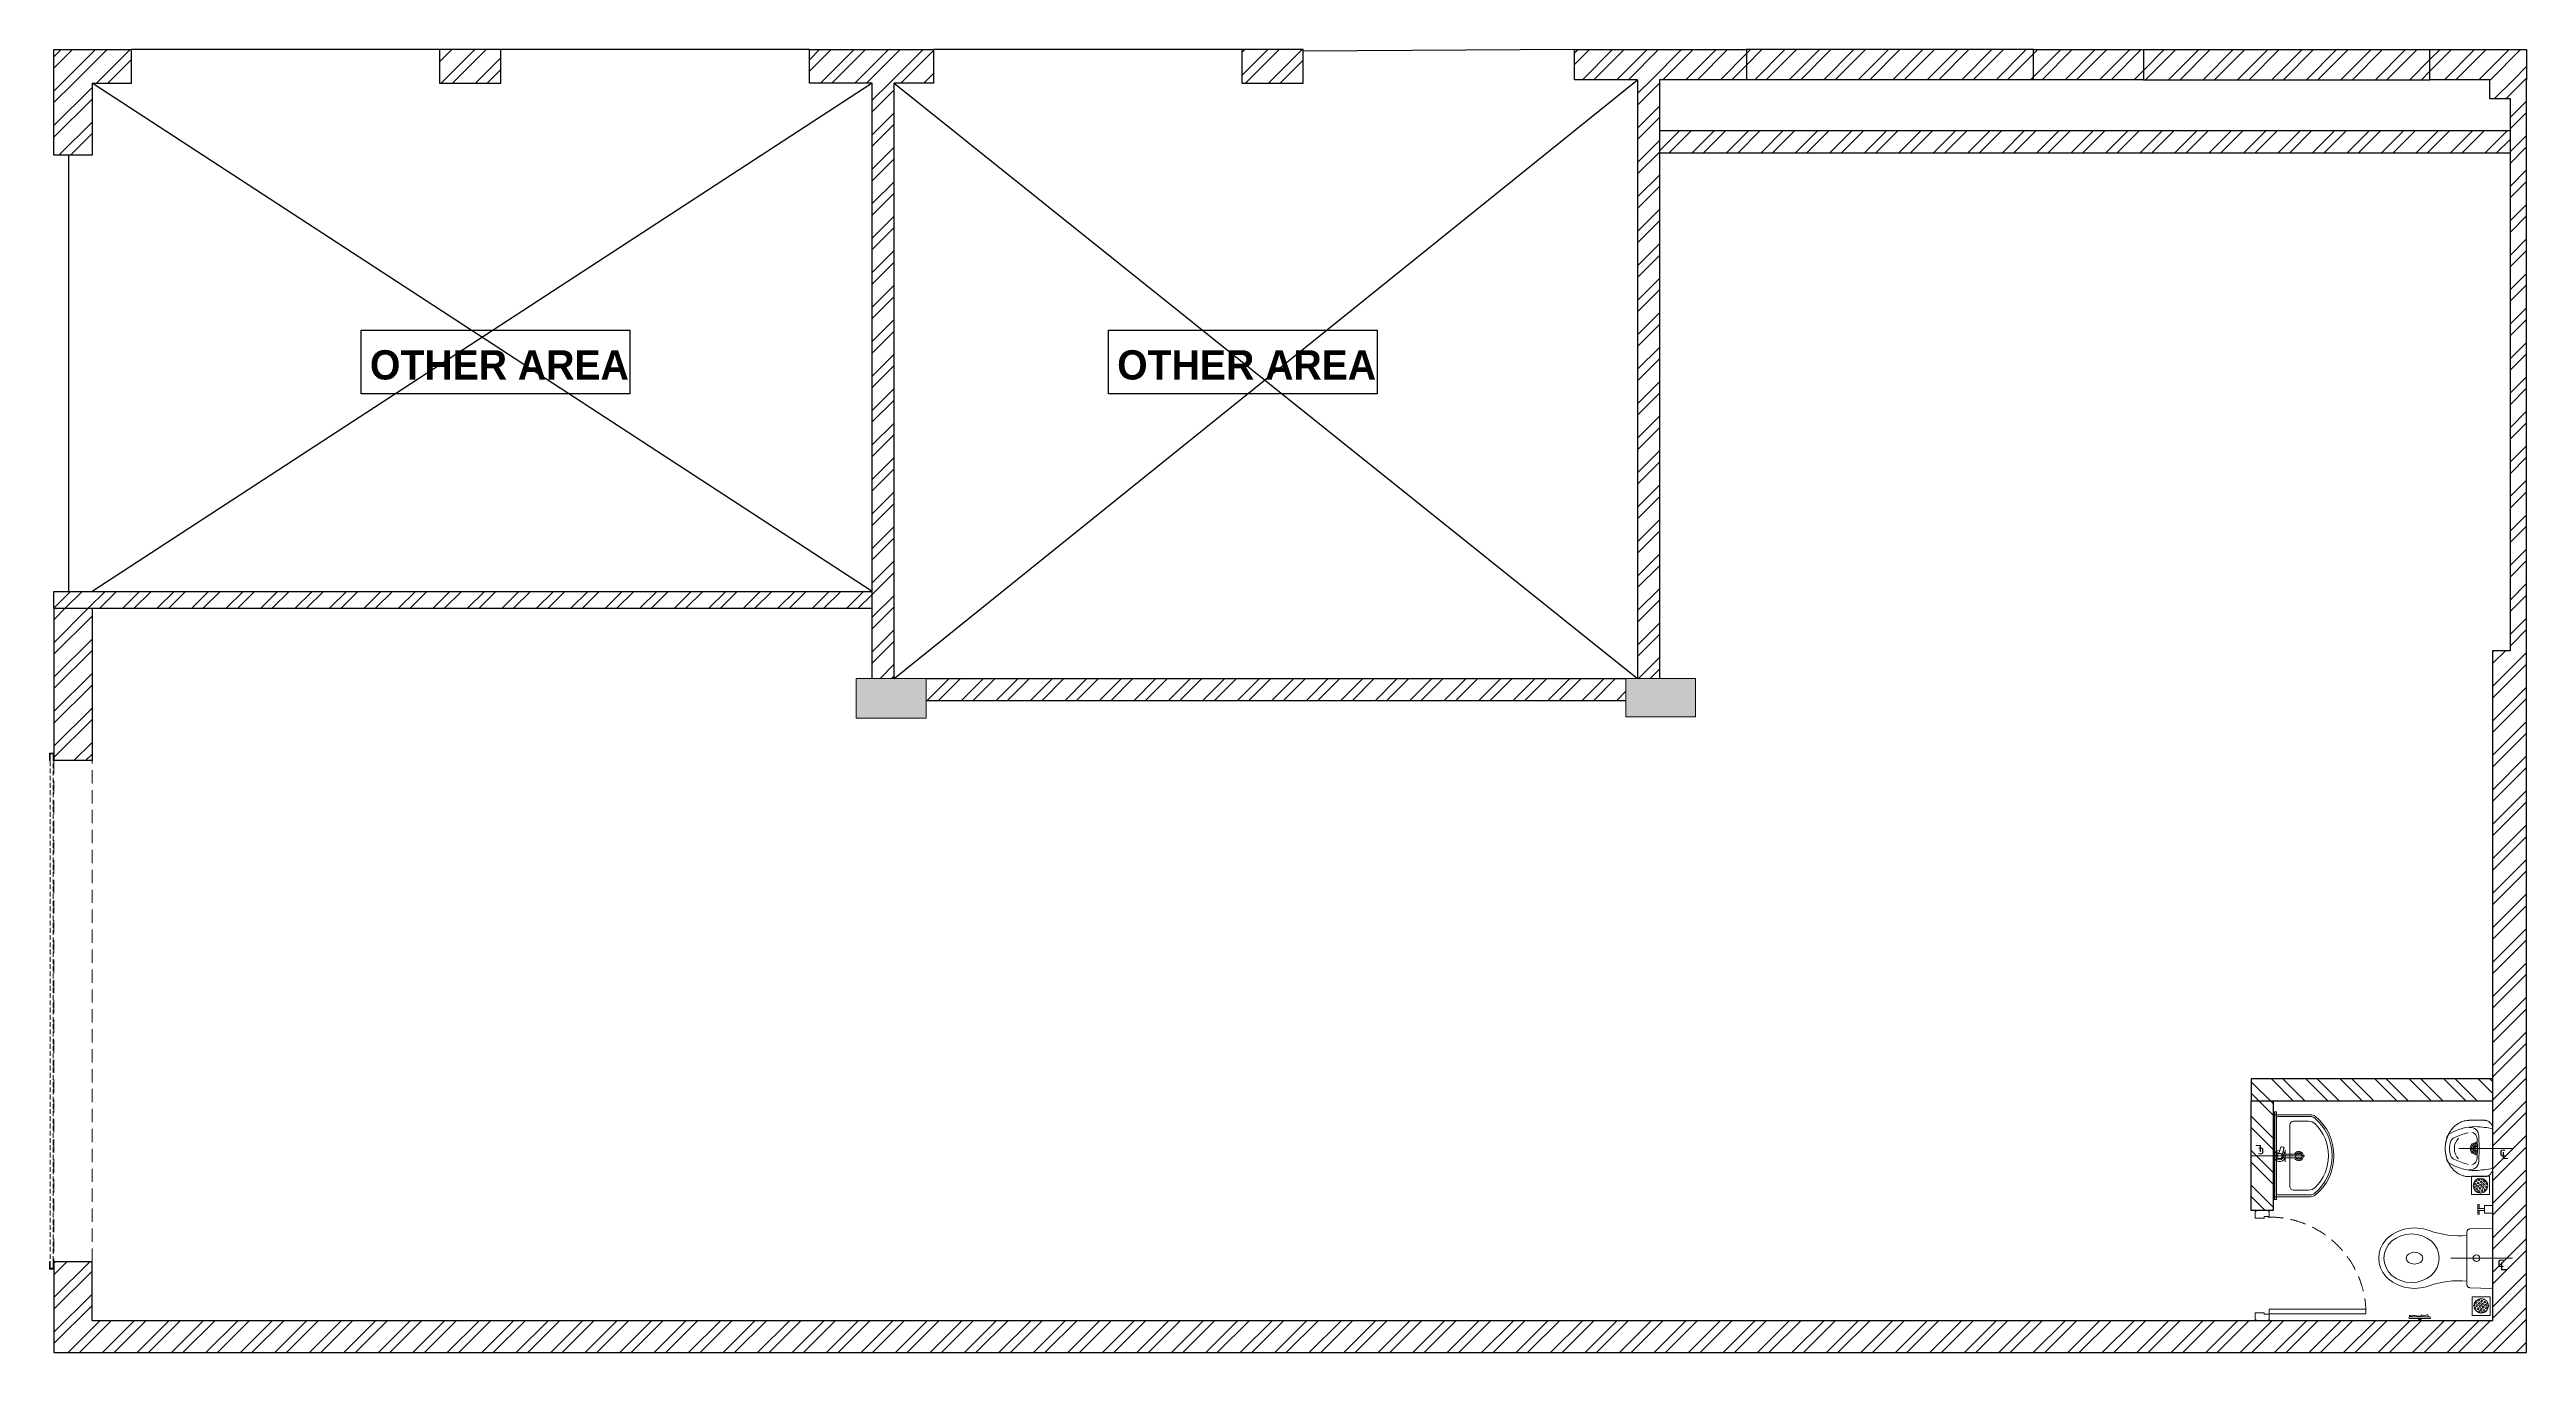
# Model space of a CAD drawing. Header units: feet. Extents: x -16916 to 0, y 0 to 8900.
import ezdxf

# ---------------------------------------------------------------- set-up
doc = ezdxf.new("R2010")
doc.units = ezdxf.units.FT
doc.header["$LTSCALE"] = 33
doc.header["$MEASUREMENT"] = 0
for name, pattern in [('a_p6_plan_L18$0$HIDDEN', [0.375, 0.25, -0.125]), ('CENTER', [2, 1.25, -0.25, 0.25, -0.25]), ('DOT2', [0.125, 0, -0.125]), ('HIDDEN', [9.525, 6.35, -3.175]), ('HIDDEN2', [4.7625, 3.175, -1.5875]), ('HIDDENX2', [0.75, 0.5, -0.25])]:
    doc.linetypes.add(name, pattern=pattern)
for name, color, linetype, lineweight in [('A-shutter', 8, 'Continuous', 18), ('A-WALL HATCH', 251, 'Continuous', 0), ('beam', 90, 'Continuous', 9), ('centerline-toilets', 2, 'CENTER', 13), ('Column', 243, 'Continuous', 9), ('column hatch', 5, 'Continuous', 0), ('Door', 2, 'Continuous', 13), ('ele', 252, 'Continuous', 13), ('Fhitting', 152, 'Continuous', 30), ('LENS-DOOR', 34, 'Continuous', 20), ('Mirror', 150, 'Continuous', 20), ('Panelling', 65, 'Continuous', 18), ('PARTITION', 22, 'Continuous', 30), ('rolling shutter', 1, 'Continuous', 5), ('Toilet', 5, 'Continuous', 9)]:
    doc.layers.add(name, color=color, linetype=linetype, lineweight=lineweight)
doc.layers.add('A-WALL', color=1, linetype='Continuous')
doc.styles.get("Standard").update_dxf_attribs({"font": 'GILC____.TTF'})
pattern_1 = [(45, (-3388281.86, 5461093.71), (-117.733279, 117.733279), []), (45, (-3388203.37, 5461093.71), (-117.733279, 117.733279), [])]

# ---------------------------------------------------------------- blocks, each defined once
blk = doc.blocks.new('*U9')
at = {"layer": 'A-shutter', "color": 5, "ltscale": 10}
for points in [[(41039868, -1561539), (41039868, -1561544), (41039823, -1561544), (41039823, -1561564), (41039868, -1561564), (41039868, -1561569), (41039818, -1561569), (41039818, -1561539)], [(41043291, -1561539), (41043291, -1561544), (41043336, -1561544), (41043336, -1561564), (41043291, -1561564), (41043291, -1561569), (41043341, -1561569), (41043341, -1561539)]]:
    blk.add_lwpolyline(points, close=True, dxfattribs=at)
at = {"layer": 'A-shutter', "color": 5, "linetype": 'HIDDENX2', "ltscale": 2}
blk.add_lwpolyline([(41039823, -1561544), (41039823, -1561564), (41043336, -1561564), (41043336, -1561544)], close=True, dxfattribs=at)
blk = doc.blocks.new('DLF-RSP-AR-CD-DWG-4DT-3113$0$X-TYPICAL TOILET UPPER FLOORS - 02$0$urinals')
at = {"layer": 'Toilet'}
for p, q in [((0, -16), (0, 8)), ((-46, -115), (46, -115)), ((0, -105), (0, -161))]:
    blk.add_line(p, q, dxfattribs=at)
blk.add_lwpolyline([(135, 0), (-135, 0, 0.036949), (-150, -116, 0.138094), (-100, -297, 0.221721), (-52, -318, 0.062656), (0, -325, 0.062656), (52, -318, 0.221721), (100, -297, 0.138094), (150, -116, 0.036949)], format="xyb", close=True, dxfattribs=at)
for centre, radius, start, end in [((-91, -153), 53.8, 148.4868, 188.6401), ((-94, -145), 47.1, 93.3708, 154.4824), ((-71, -150), 40.2, 106.7016, 169.725), ((414, -38), 538, 193.994, 204.5632), ((3, -1238), 1145, 90.1625, 95.0265), ((-51, -225), 119, 89.5454, 105.8857), ((0, -996), 891, 89.9918, 93.182), ((0, -115), 40, 167.428, 12.572), ((0, -115), 33, 164.1814, 15.8186), ((0, -115), 32, 163.6049, 16.3951), ((0, -115), 22.6, 155.6653, 24.3347), ((0, -115), 14.7, 139.9109, 40.0891), ((-3, -1238), 1145, 84.9735, 89.8375), ((0, -996), 891, 86.818, 90.0082), ((51, -225), 119, 74.1143, 90.4546), ((-414, -38), 538, 335.4368, 346.006), ((71, -150), 40.2, 10.275, 73.2984), ((94, -145), 47.1, 25.5176, 86.6292), ((91, -153), 53.8, 351.3599, 31.5132), ((-30, -241), 50, 204.5632, 250.4606), ((-2, -165), 97.6, 225, 270.9552), ((-2, -161), 135, 250.4606, 270.6492), ((2, -165), 97.6, 269.0448, 315), ((2, -161), 135, 269.3508, 289.5394), ((30, -241), 50, 289.5394, 335.4368)]:
    blk.add_arc(centre, radius, start, end, dxfattribs=at)
blk.add_open_spline([(135, 0), (105, 0), (76, 0), (-13, 0), (-73, 0), (-133, 0), (-133, 0), (-134, 0), (-134, 0), (-135, 0), (-135, 0), (-135, 0), (-135, 0), (-135, 0), (-135, 0), (-135, 0), (-135, 0), (-135, 0), (-135, 0), (-135, 0), (-135, 0), (-135, 0), (-135, 0), (-136, 0), (-136, 0), (-136, 0), (-137, 0), (-138, 0), (-138, 0), (-141, 0), (-142, 0), (-146, -1), (-149, -2), (-155, -3), (-158, -5), (-163, -7), (-166, -9), (-171, -13), (-173, -15), (-178, -19), (-180, -22), (-184, -27), (-185, -29), (-188, -35), (-189, -38), (-191, -43), (-191, -46), (-192, -50), (-192, -51), (-192, -52), (-192, -54), (-193, -56), (-193, -56), (-193, -57), (-193, -57), (-193, -57), (-193, -57), (-193, -57), (-193, -57), (-193, -57), (-193, -57), (-193, -58), (-193, -58), (-193, -58), (-193, -58), (-193, -58), (-193, -58), (-193, -58), (-193, -59), (-193, -59), (-193, -60), (-193, -61), (-193, -62), (-193, -65), (-193, -66), (-193, -72), (-193, -75), (-193, -86), (-193, -93), (-193, -114), (-193, -128), (-193, -146), (-193, -145), (-193, -149), (-193, -150), (-193, -154), (-193, -156), (-193, -159), (-193, -159), (-193, -159), (-193, -159), (-193, -160), (-193, -160), (-193, -160), (-193, -160), (-193, -160), (-193, -160), (-193, -160), (-193, -160), (-193, -160), (-193, -160), (-193, -160), (-193, -161), (-193, -161), (-193, -161), (-193, -162), (-193, -162), (-192, -164), (-192, -165), (-192, -168), (-192, -170), (-192, -176), (-191, -180), (-189, -191), (-188, -198), (-183, -212), (-180, -219), (-173, -233), (-169, -240), (-159, -253), (-154, -259), (-142, -271), (-136, -277), (-123, -287), (-115, -292), (-101, -301), (-93, -305), (-77, -311), (-69, -314), (-53, -319), (-44, -321), (-28, -323), (-20, -324), (-9, -325), (-7, -325), (-3, -325), (-1, -325), (2, -325), (4, -325), (8, -325), (11, -325), (21, -324), (27, -323), (42, -321), (50, -319), (67, -315), (75, -312), (92, -305), (100, -301), (115, -292), (123, -288), (136, -277), (143, -271), (155, -259), (160, -252), (170, -238), (174, -231), (181, -217), (184, -210), (188, -195), (190, -188), (191, -179), (191, -178), (192, -174), (192, -171), (192, -168), (192, -167), (192, -164), (192, -162), (192, -160), (192, -160), (192, -160), (192, -160), (192, -160), (192, -159), (192, -159), (192, -159), (192, -158), (192, -157), (192, -156), (192, -155), (192, -152), (192, -150), (192, -143), (192, -144), (192, -132), (192, -124), (192, -99), (192, -82), (192, -65), (192, -64), (192, -62), (192, -60), (192, -58), (192, -58), (192, -57), (192, -57), (192, -57), (192, -57), (192, -57), (192, -57), (192, -57), (192, -57), (192, -57), (192, -57), (192, -56), (192, -56), (192, -55), (192, -55), (192, -53), (192, -52), (192, -48), (191, -46), (190, -40), (189, -37), (186, -31), (184, -28), (180, -22), (178, -19), (173, -14), (170, -12), (164, -8), (161, -6), (155, -3), (151, -2), (145, -1), (142, 0), (137, 0), (136, 0), (135, 0)], degree=3, knots=[0, 0, 0, 0, 0.329607, 0.329607, 0.988822, 0.988822, 0.996691, 0.996691, 0.998638, 0.998638, 0.99992, 0.99992, 1.000227, 1.000227, 1.000534, 1.000534, 1.001148, 1.001148, 1.002375, 1.002375, 1.00483, 1.00483, 1.009739, 1.009739, 1.019558, 1.019558, 1.039196, 1.039196, 1.078472, 1.078472, 1.157024, 1.157024, 1.314128, 1.314128, 1.471232, 1.471232, 1.628335, 1.628335, 1.785439, 1.785439, 1.942543, 1.942543, 2.099647, 2.099647, 2.256751, 2.256751, 2.413855, 2.413855, 2.450944, 2.450944, 2.525122, 2.525122, 2.556641, 2.556641, 2.563699, 2.563699, 2.567479, 2.567479, 2.57001, 2.57001, 2.570783, 2.570783, 2.572328, 2.572328, 2.573873, 2.573873, 2.576964, 2.576964, 2.583145, 2.583145, 2.595507, 2.595507, 2.620232, 2.620232, 2.669681, 2.669681, 2.76858, 2.76858, 2.966376, 2.966376, 3.36197, 3.36197, 3.45996, 3.45996, 3.491387, 3.491387, 3.554241, 3.554241, 3.562213, 3.562213, 3.566829, 3.566829, 3.570018, 3.570018, 3.570684, 3.570684, 3.571294, 3.571294, 3.571904, 3.571904, 3.573124, 3.573124, 3.575564, 3.575564, 3.580444, 3.580444, 3.590203, 3.590203, 3.609723, 3.609723, 3.648762, 3.648762, 3.72684, 3.72684, 3.861362, 3.861362, 3.995884, 3.995884, 4.130406, 4.130406, 4.264928, 4.264928, 4.39945, 4.39945, 4.533972, 4.533972, 4.668494, 4.668494, 4.803016, 4.803016, 4.937539, 4.937539, 5.072061, 5.072061, 5.118026, 5.118026, 5.144558, 5.144558, 5.17109, 5.17109, 5.224154, 5.224154, 5.330281, 5.330281, 5.468863, 5.468863, 5.607445, 5.607445, 5.746027, 5.746027, 5.884609, 5.884609, 6.023191, 6.023191, 6.161773, 6.161773, 6.300355, 6.300355, 6.438937, 6.438937, 6.577519, 6.577519, 6.602876, 6.602876, 6.653589, 6.653589, 6.673028, 6.673028, 6.711906, 6.711906, 6.713712, 6.713712, 6.715518, 6.715518, 6.719129, 6.719129, 6.726351, 6.726351, 6.740796, 6.740796, 6.769686, 6.769686, 6.827466, 6.827466, 6.943027, 6.943027, 7.174147, 7.174147, 7.636387, 7.636387, 7.659394, 7.659394, 7.705407, 7.705407, 7.71212, 7.71212, 7.713128, 7.713128, 7.714137, 7.714137, 7.716153, 7.716153, 7.720185, 7.720185, 7.728249, 7.728249, 7.744378, 7.744378, 7.776636, 7.776636, 7.841152, 7.841152, 7.970184, 7.970184, 8.14844, 8.14844, 8.326696, 8.326696, 8.504953, 8.504953, 8.683209, 8.683209, 8.861465, 8.861465, 9.039722, 9.039722, 9.217978, 9.217978, 9.283185, 9.283185, 9.283185, 9.283185], dxfattribs=at)
blk = doc.blocks.new('jALI')
at = {"layer": 'Toilet', "ltscale": 5}
h = blk.add_hatch(dxfattribs=at)
h.set_pattern_fill('HEX', color=256, scale=50, angle=135, double=1)
h.set_pattern_definition([(135, (-344825.863, 460708.187), (-7.65465545, -7.65465545), [6.25, -12.5]), (255, (-344825.863, 460708.187), (10.4564538, -2.80179835), [6.25, -12.5]), (195, (-344830.282, 460712.606), (2.80179835, -10.4564538), [6.25, -12.5])])
edge = h.paths.add_edge_path()
edge.add_arc((-393188, 163648), 50, -90, 270)
blk.add_lwpolyline([(-393250, 163582), (-393126, 163582), (-393126, 163709), (-393250, 163709)], close=True, dxfattribs=at)
blk.add_circle((-393188, 163648), 50, dxfattribs=at)
blk = doc.blocks.new('Urinal')
at = {"layer": 'centerline-toilets', "linetype": 'HIDDEN', "ltscale": 10}
blk.add_line((0, 231), (0, -137), dxfattribs=at)
at = {"layer": 'Fhitting', "lineweight": 0, "ltscale": 0.5, "rotation": 180}
blk.add_blockref('DLF-RSP-AR-CD-DWG-4DT-3113$0$X-TYPICAL TOILET UPPER FLOORS - 02$0$urinals', (0, 0), dxfattribs=at)
at = {"layer": 'Fhitting', "lineweight": 0, "ltscale": 0.5, "xscale": -1, "rotation": 90}
blk.add_blockref('jALI', (163394, -393104), dxfattribs=at)
at = {"layer": 'centerline-toilets', "linetype": 'DOT2', "insert": (-31, -69), "char_height": 75, "width": 495.83, "attachment_point": 5, "rotation": 270}
blk.add_mtext('{\\fISOCPEUR|b0|i0|c0|p34;℄}', dxfattribs=at)
blk = doc.blocks.new('WC')
at = {"layer": 'centerline-toilets', "linetype": 'HIDDEN', "ltscale": 10}
blk.add_line((0, 286), (0, -135), dxfattribs=at)
at = {"layer": 'Toilet'}
for p, q in [((-413, 567), (-413, 429)), ((-401, 567), (-401, 429)), ((-419, 507), (-425, 507)), ((-425, 507), (-425, 489)), ((-419, 489), (-425, 489)), ((-419, 507), (-419, 489)), ((-419, 504), (-413, 504)), ((-419, 492), (-413, 492)), ((181, 177), (-183, 177)), ((-206, 6), (-202, 157)), ((-200, 0), (200, 0)), ((206, 6), (200, 157))]:
    blk.add_line(p, q, dxfattribs=at)
at = {"layer": 'Toilet', "ltscale": 100}
for p, q in [((366, 103), (300, 103)), ((300, 92), (300, 103)), ((326, 92), (300, 92)), ((307, 0), (307, 57)), ((359, 57), (307, 57)), ((326, 103), (326, 57)), ((340, 103), (340, 57)), ((366, 92), (340, 92)), ((359, 57), (359, 0)), ((366, 92), (366, 103)), ((359, 0), (307, 0))]:
    blk.add_line(p, q, dxfattribs=at)
at = {"layer": 'Toilet'}
blk.add_circle((0, 112), 22.9, dxfattribs=at)
for centre, radius, start, end in [((-407, 567), 6, 0, 180), ((-407, 429), 6, 180, 0), ((-776, 231), 622, 354.997, 19.0619), ((776, 226), 623, 160.5196, 184.5617), ((-182, 158), 19.3, 90.3509, 180.8981), ((180, 158), 19.3, 359.1019, 89.6491), ((-200, 6), 5.72, 177.9546, 270), ((200, 6), 5.72, 270, 2.0454)]:
    blk.add_arc(centre, radius, start, end, dxfattribs=at)
at = {"layer": 'Toilet', "extrusion": (0, 0, -1)}
for centre, major_axis, ratio, start_param, end_param in [((0, 534), (0, -245), 0.842028, 7.436326, 11.41323), ((0, 535), (0, -57.2), 0.7, 1.570796326794896, 7.853981633974482)]:
    blk.add_ellipse(centre, major_axis=major_axis, ratio=ratio, start_param=start_param, end_param=end_param, dxfattribs=at)
blk.add_ellipse((0, 555), major_axis=(0, -189), ratio=0.878788, dxfattribs=at)
at = {"layer": 'Toilet'}
blk.add_open_spline([(-401, 441), (-397, 441), (-384, 439), (-389, 459), (-396, 480), (-386, 478), (-386, 491), (-403, 487), (-385, 532), (-396, 547), (-391, 570), (-397, 569), (-401, 568)], degree=3, knots=[0, 0, 0, 0, 9.744972, 33.823887, 47.583551, 49.497915, 60.560502, 63.822284, 93.508019, 135.756925, 141.904352, 150.301906, 150.301906, 150.301906, 150.301906], dxfattribs=at)
at = {"layer": 'Fhitting', "lineweight": 0, "ltscale": 0.5, "rotation": 270}
blk.add_blockref('jALI', (-163973, -393109), dxfattribs=at)
at = {"layer": 'centerline-toilets', "linetype": 'DOT2', "insert": (-36, -57), "char_height": 85.83, "width": 567.4, "attachment_point": 5, "rotation": 270}
blk.add_mtext('{\\fISOCPEUR|b0|i0|c0|p34;℄}', dxfattribs=at)
blk = doc.blocks.new('Wash Basin')
at = {"layer": 'PARTITION', "lineweight": 9}
h = blk.add_hatch(dxfattribs=at)
h.set_pattern_fill('ANSI38', color=256, scale=70, angle=990, style=0, double=1)
h.set_pattern_definition([(315, (-64.7135, -33.325), (6.18718, 6.18718), []), (45, (-64.7135, -33.325), (6.18718, 18.56155), [21.875, -13.125])])
h.paths.add_polyline_path([(300, -22), (-300, -22), (-300, -34), (300, -34)])
at = {"layer": 'centerline-toilets', "linetype": 'HIDDEN', "ltscale": 10}
blk.add_line((0, -238), (0, 130), dxfattribs=at)
at = {"layer": 'Mirror', "ltscale": 0.5}
blk.add_lwpolyline([(-300, -34), (-300, -46), (300, -46), (300, -34)], close=True, dxfattribs=at)
at = {"layer": 'Panelling', "lineweight": 9}
blk.add_lwpolyline([(-300, -22), (-300, -34), (300, -34), (300, -22)], close=True, dxfattribs=at)
at = {"layer": 'Toilet', "ltscale": 100}
for p, q in [((-280, -32), (-280, -278)), ((-270, -22), (270, -22)), ((-268, -55), (-268, -278)), ((-258, -45), (258, -45)), ((-15, -89), (-15, -208)), ((11, -208), (11, -89)), ((268, -55), (268, -278)), ((280, -32), (280, -278))]:
    blk.add_line(p, q, dxfattribs=at)
blk.add_lwpolyline([(-235, -264, 0.191896), (-217, -309, 0.420236), (217, -309, 0.191896), (235, -264), (235, -161, 0.414214), (210, -136), (-210, -136, 0.414214), (-235, -161)], format="xyb", close=True, dxfattribs=at)
blk.add_lwpolyline([(41, -103), (-41, -103)], dxfattribs=at)
blk.add_lwpolyline([(23, -62), (58, -74, -0.414214), (61, -81), (58, -93, -0.414214), (50, -96), (16, -85)], format="xyb", dxfattribs=at)
for centre, radius in [((-2, -67), 17.5), ((-2, -197), 22.5)]:
    blk.add_circle(centre, radius, dxfattribs=at)
for centre, radius, start, end in [((-270, -32), 10, 90, 180), ((-258, -55), 10, 90, 180), ((-2, -197), 32.1, 113.0898, 66.246), ((258, -55), 10, 0, 90), ((270, -32), 10, 0, 90), ((-230, -278), 50, 180, 218.4461), ((0, -89), 348, 219.2826, 320.7174), ((-230, -278), 38, 180, 218.4461), ((0, -89), 336, 219.313, 320.687), ((-2, -197), 20.5, 128.0403, 237.2899), ((-2, -197), 20.5, 304.4733, 50.7332), ((230, -278), 38, 321.5539, 0), ((230, -278), 50, 321.5539, 0)]:
    blk.add_arc(centre, radius, start, end, dxfattribs=at)
for centre, major_axis, start_param, end_param in [((-2, -67), (0, 38.3), 4.720493, 9.081982), ((-2, -67), (-0.2, -25.6), 1.769108, 7.074098), ((-2, -67), (0, 38.3), 3.484555, 4.083576), ((-2, -208), (-9.04, 9.04), 0.785398, 3.926991)]:
    blk.add_ellipse(centre, major_axis=major_axis, ratio=1, start_param=start_param, end_param=end_param, dxfattribs=at)
at = {"layer": 'centerline-toilets', "linetype": 'DOT2', "insert": (33, 62), "char_height": 75, "width": 495.83, "attachment_point": 5, "rotation": 90}
blk.add_mtext('{\\fISOCPEUR|b0|i0|c0|p34;℄}', dxfattribs=at)
blk = doc.blocks.new('*U8')
at = {"layer": 'LENS-DOOR'}
for p, q in [((547492, 1778574), (547492, 1779235)), ((547523, 1779235), (547492, 1779235)), ((547523, 1779235), (547523, 1778574)), ((547447, 1778569), (547452, 1778569)), ((547447, 1778484), (547447, 1778569)), ((547452, 1778574), (547489, 1778574)), ((547452, 1778569), (547452, 1778574)), ((547489, 1778540), (547489, 1778574)), ((547523, 1778574), (547492, 1778574)), ((548192, 1778574), (548156, 1778574)), ((548156, 1778540), (548156, 1778574)), ((548192, 1778569), (548192, 1778574)), ((548197, 1778569), (548192, 1778569)), ((548197, 1778484), (548197, 1778569)), ((547447, 1778484), (547452, 1778484)), ((547452, 1778479), (547452, 1778484)), ((547452, 1778479), (547499, 1778479)), ((547489, 1778540), (547499, 1778540)), ((547499, 1778479), (547499, 1778540)), ((548145, 1778479), (548145, 1778540)), ((548156, 1778540), (548145, 1778540)), ((548192, 1778479), (548145, 1778479)), ((548192, 1778479), (548192, 1778484)), ((548197, 1778484), (548192, 1778484))]:
    blk.add_line(p, q, dxfattribs=at)
at = {"layer": 'LENS-DOOR', "color": 7, "linetype": 'HIDDEN2', "extrusion": (0, 0, -1)}
blk.add_ellipse((547492, 1778574), major_axis=(661, 0), ratio=1, start_param=-1.570791, end_param=0.051209, dxfattribs=at)

msp = doc.modelspace()

# ---------------------------------------------------------------- hatches: boundary and pattern name
at = {"layer": 'A-WALL HATCH'}
h = msp.add_hatch(dxfattribs=at)
h.set_pattern_fill('ANSI32', color=256, scale=444)
h.set_pattern_definition(pattern_1)
h.paths.add_polyline_path([(-659, 8694), (0, 8694), (0, 8900), (-659, 8900)])
h.paths.add_polyline_path([(-6501, 8694), (-5327, 8694), (-5327, 8900), (-6501, 8900)])
h.paths.add_polyline_path([(-11727, 8670), (-10878, 8670), (-10878, 8900), (-11727, 8900)])
h.paths.add_polyline_path([(-16886, 8670), (-16357, 8670), (-16357, 8900), (-16886, 8900)])
h = msp.add_hatch(dxfattribs=at)
h.set_pattern_fill('ANSI32', color=256, scale=444)
h.set_pattern_definition(pattern_1)
h.paths.add_polyline_path([(-3366, 8694), (-2616, 8694), (-2616, 8900), (-3366, 8900)])
h.paths.add_polyline_path([(-8774, 8670), (-8354, 8670), (-8354, 8900), (-8774, 8900)])
h.paths.add_polyline_path([(-14253, 8670), (-13833, 8670), (-13833, 8900), (-14253, 8900)])
h = msp.add_hatch(dxfattribs=at)
h.set_pattern_fill('ANSI32', color=256, scale=444)
h.set_pattern_definition(pattern_1)
h.paths.add_polyline_path([(-5327, 8694), (-3366, 8694), (-3366, 8900), (-5327, 8900)])
h.paths.add_polyline_path([(-2616, 8694), (-659, 8694), (-659, 8900), (-2616, 8900)])
h = msp.add_hatch(dxfattribs=at)
h.set_pattern_fill('ANSI32', color=256, scale=444)
h.set_pattern_definition(pattern_1)
h.paths.add_polyline_path([(-16886, 4043), (-16626, 4043), (-16626, 5083), (-16886, 5083)], flags=17)
h.paths.add_polyline_path([(-10929, 4452), (-6150, 4452), (-6150, 4604), (-10929, 4604)], flags=17)
h.paths.add_polyline_path([(-11297, 4604), (-11147, 4604), (-11147, 8670), (-11297, 8670)], flags=17)
h.paths.add_polyline_path([(-6071, 4604), (-5921, 4604), (-5921, 8694), (-6071, 8694)], flags=17)
h.paths.add_polyline_path([(-16886, 8179), (-16626, 8179), (-16626, 8670), (-16886, 8670)], flags=17)
h.paths.add_polyline_path([(-16886, 0), (-16626, 0), (0, 0), (0, 8694), (-250, 8694), (-250, 8564), (-110, 8564), (-110, 4796), (-230, 4796), (-230, 219), (-16626, 219), (-16626, 620), (-16886, 620)])
h = msp.add_hatch(dxfattribs=at)
h.set_pattern_fill('ANSI32', color=256, scale=444)
h.paths.add_polyline_path([(-5921, 8194), (-110, 8194), (-110, 8344), (-5921, 8344)])
h = msp.add_hatch(dxfattribs=at)
h.set_pattern_fill('ANSI32', color=256, scale=444)
h.set_pattern_definition(pattern_1)
h.paths.add_polyline_path([(-16886, 5083), (-11297, 5083), (-11297, 5198), (-16886, 5198)])
h = msp.add_hatch(dxfattribs=at)
h.set_pattern_fill('ANSI32', color=256, scale=444, angle=90)
h.set_pattern_definition([(135, (-11, -1275.32), (-117.733, -117.733), []), (135, (-11, -1196.83), (-117.733, -117.733), [])])
h.paths.add_polyline_path([(-1880, 969), (-1880, 1719), (-1730, 1719), (-1730, 969)])
h.paths.add_polyline_path([(-230, 1719), (-230, 1869), (-1880, 1869), (-1880, 1719)])
at = {"layer": 'column hatch'}
h = msp.add_hatch(color=251, dxfattribs=at)
h.dxf.hatch_style = 1
h.paths.add_polyline_path([(-6150, 4342), (-5675, 4342), (-5675, 4604), (-6150, 4604)])
h.paths.add_polyline_path([(-11407, 4332), (-10929, 4332), (-10929, 4604), (-11407, 4604)])

# ---------------------------------------------------------------- linework, layer by layer
at = {"layer": 'A-WALL'}
for p, q in [((-14253, 8900), (-16357, 8900)), ((-11727, 8900), (-13831, 8900)), ((-8774, 8900), (-10878, 8900)), ((-6501, 8900), (-8354, 8888)), ((-3366, 8900), (-5327, 8900)), ((-2616, 8900), (-659, 8900)), ((-16886, 8179), (-16886, 8670)), ((-16626, 8670), (-16626, 8179)), ((-11297, 5198), (-16626, 8670)), ((-11297, 8670), (-16626, 5198)), ((-11297, 4604), (-11297, 8670)), ((-11147, 4604), (-6071, 8694)), ((-11147, 4604), (-11147, 8670)), ((-11147, 8670), (-6071, 4604)), ((-6071, 8694), (-6071, 4604)), ((-5921, 8694), (-5921, 4604)), ((-3366, 8694), (-5327, 8694)), ((-2616, 8694), (-659, 8694)), ((-250, 8564), (-250, 8694)), ((0, 0), (0, 8694)), ((-110, 8564), (-250, 8564)), ((-110, 4796), (-110, 8564)), ((-16626, 8179), (-16886, 8179)), ((-16786, 8179), (-16786, 5198)), ((-16886, 5198), (-11297, 5198)), ((-16886, 5083), (-16886, 5198)), ((-16886, 5083), (-11297, 5083)), ((-16886, 5083), (-16886, 4043)), ((-230, 219), (-230, 4796)), ((-230, 4796), (-110, 4796)), ((-10929, 4604), (-6150, 4604)), ((-6150, 4452), (-10929, 4452)), ((-16626, 219), (-230, 219)), ((-16626, 0), (0, 0))]:
    msp.add_line(p, q, dxfattribs=at)
for points in [[(-16886, 8670), (-16886, 8900), (-16357, 8900)], [(-16626, 8670), (-16357, 8670), (-16357, 8900)], [(-11297, 8670), (-11727, 8670), (-11727, 8900), (-10878, 8900), (-10878, 8670), (-11147, 8670)], [(-6071, 8694), (-6501, 8694), (-6501, 8900), (-5327, 8900), (-5327, 8694)], [(-3366, 8900), (-2616, 8900), (-2616, 8694), (-3366, 8694), (-3366, 8900)], [(-250, 8694), (-659, 8694), (-659, 8900), (0, 8900), (0, 8694)], [(-5327, 8694), (-5921, 8694)], [(-16886, 5083), (-16626, 5083), (-16626, 4043), (-16886, 4043)], [(-16626, 219), (-16626, 620), (-16886, 620), (-16886, 0), (-16626, 0)]]:
    msp.add_lwpolyline(points, dxfattribs=at)
for points in [[(-13833, 8670), (-13833, 8900), (-14253, 8900), (-14253, 8670)], [(-8354, 8670), (-8354, 8900), (-8774, 8900), (-8774, 8670)], [(-5921, 8194), (-110, 8194), (-110, 8344), (-5921, 8344)], [(-14788, 6983), (-12954, 6983), (-12954, 6548), (-14788, 6548)], [(-9684, 6983), (-7850, 6983), (-7850, 6548), (-9684, 6548)], [(-230, 1719), (-230, 1869), (-1880, 1869), (-1880, 1719)], [(-1880, 969), (-1880, 1719), (-1730, 1719), (-1730, 969)]]:
    msp.add_lwpolyline(points, close=True, dxfattribs=at)
at = {"layer": 'beam', "linetype": 'a_p6_plan_L18$0$HIDDEN', "lineweight": 5, "ltscale": 11}
msp.add_lwpolyline([(-16626, 4043), (-16886, 4043), (-16886, 620), (-16626, 620)], close=True, dxfattribs=at)
at = {"layer": 'Column'}
for points in [[(-10929, 4332), (-11407, 4332), (-11407, 4604), (-10929, 4604)], [(-5675, 4604), (-5675, 4342), (-6150, 4342), (-6150, 4604)]]:
    msp.add_lwpolyline(points, close=True, dxfattribs=at)

# ---------------------------------------------------------------- block references
at = {"layer": 'Door', "xscale": -1, "rotation": 270}
msp.add_blockref('*U8', (-1780331, -547228), dxfattribs=at)
at = {"layer": 'ele', "color": 0, "lineweight": -2, "rotation": 90.00000000000003}
for name, p in [('Wash Basin', (-1752, 1344)), ('Urinal', (-230, 1393)), ('WC', (-230, 644))]:
    msp.add_blockref(name, p, dxfattribs=at)
at = {"layer": 'rolling shutter', "color": 2, "rotation": 270.000000000001}
msp.add_blockref('*U9', (1544653, 41043911), dxfattribs=at)

# ---------------------------------------------------------------- texts
at = {"layer": 'A-WALL', "char_height": 200, "attachment_point": 1}
for insert in [(-16499, 6846), (-11396, 6846)]:
    msp.add_mtext_dynamic_manual_height_columns('{\\fCentury Gothic|b1|i0|c0|p34;\\W7.9462;   \\W1;OTHER AREA}', width=5337.6, gutter_width=1, heights=[0], dxfattribs=dict(at, insert=insert))

doc.saveas('drawing.dxf')
